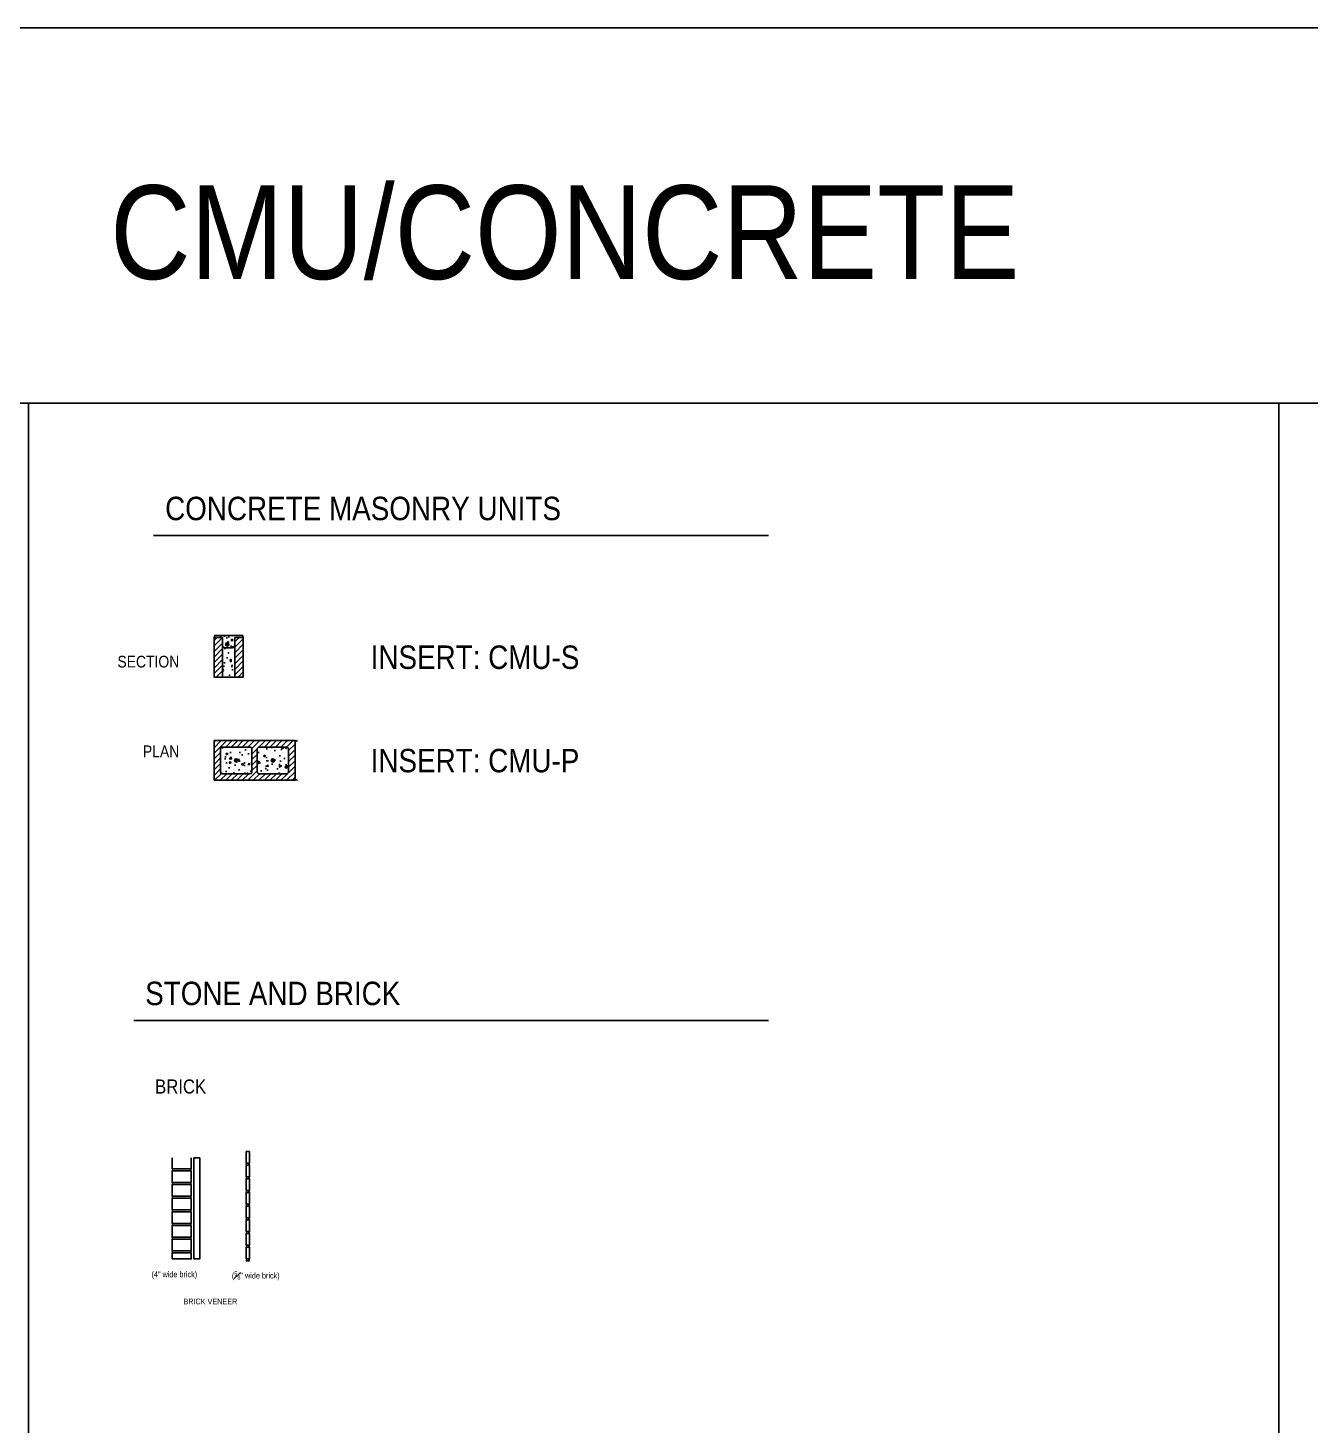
# Model space of a CAD drawing. Header units: inches. Extents: x -2661 to 42767, y -1222 to 9099.
# Drawn here: x 1984.9 to 2231, y 1816.2 to 2084.4 of the extents above; entities that cross this region are included whole.
import ezdxf

# ---------------------------------------------------------------- set-up
doc = ezdxf.new("R2010")
doc.units = ezdxf.units.IN
doc.header["$LTSCALE"] = 12
doc.header["$MEASUREMENT"] = 0
doc.layers.get('0').update_dxf_attribs({"linetype": 'CONTINUOUS'})
doc.layers.add('DESIGNER COMMENTS', color=221, linetype='CONTINUOUS', plot=False)
doc.layers.add('NON-PLOT', color=253, linetype='CONTINUOUS', plot=False)
doc.layers.add('S-ANNO-NONPLOT', color=253, linetype='CONTINUOUS', plot=False, transparency=0.5)
for name, color, linetype in [('S-ANNO-NOTE', 4, 'CONTINUOUS'), ('S-ARCH', 1, 'CONTINUOUS'), ('S-CONC', 4, 'CONTINUOUS'), ('S-REBAR', 7, 'CONTINUOUS')]:
    doc.layers.add(name, color=color, linetype=linetype)
doc.styles.add('Arial', font='arial.ttf', dxfattribs={"width": 0.85})

# ---------------------------------------------------------------- blocks, each defined once
blk = doc.blocks.new('58REBAR')
at = {"layer": 'S-CONC', "linetype": 'ByBlock'}
h = blk.add_hatch(color=0, dxfattribs=at)
h.dxf.hatch_style = 1
edge = h.paths.add_edge_path()
edge.add_arc((0, 0), 0.312, 0, 360)
at = {"layer": 'S-CONC', "color": 0, "linetype": 'ByBlock'}
blk.add_circle((0, 0), 0.312, dxfattribs=at)
blk = doc.blocks.new('*U69')
at = {"layer": 'S-CONC'}
h = blk.add_hatch(dxfattribs=at)
h.set_pattern_fill('AR-CONC', color=2, scale=0.5, angle=15, style=0)
h.paths.add_polyline_path([(1.62, 0), (4, 0), (4, 7.63), (5.62, 7.63, -0.656548), (5.62, 8), (0, 8, -0.656548), (0, 7.63), (1.62, 7.63)])
h = blk.add_hatch(dxfattribs=at)
h.set_pattern_fill('ANSI31', color=2, scale=6, style=0)
h.set_pattern_definition([(45, (-2.375, 0), (-0.53033, 0.53033), [])])
h.paths.add_polyline_path([(0, 7.63), (0, 0), (1.62, 0), (1.62, 7.63)])
h.paths.add_polyline_path([(4, 0), (5.62, 0), (5.62, 7.63), (4, 7.63)])
at = {"layer": 'NON-PLOT'}
blk.add_line((5.62, 8), (0, 8), dxfattribs=at)
at = {"layer": 'S-CONC', "color": 3}
blk.add_line((1.62, 0), (4, 0), dxfattribs=at)
at = {"layer": 'S-CONC'}
for points in [[(1.62, 0), (1.62, 7.63), (0, 7.63), (0, 0), (1.62, 0)], [(4, 0), (5.62, 0), (5.62, 7.63), (4, 7.63), (4, 0)]]:
    blk.add_lwpolyline(points, close=True, dxfattribs=at)
at = {"layer": 'S-CONC', "color": 3}
blk.add_lwpolyline([(1.62, 7.63), (1.62, 6.13, 0.414214), (2.12, 5.62), (3.5, 5.62, 0.414214), (4, 6.13), (4, 7.63)], format="xyb", dxfattribs=at)
at = {"layer": 'S-CONC', "color": 2}
for centre, start, end in [((-0.08, 7.81), 293.4264, 66.5736), ((5.71, 7.81), 113.4264, 246.5736)]:
    blk.add_arc(centre, 0.204, start, end, dxfattribs=at)
at = {"layer": 'S-REBAR', "color": 0, "linetype": 'ByBlock'}
blk.add_blockref('58REBAR', (2.55, 6.27), dxfattribs=at)
blk = doc.blocks.new('*U68')
at = {"layer": 'S-CONC'}
h = blk.add_hatch(dxfattribs=at)
h.set_pattern_fill('ANSI31', color=2, scale=6, style=0)
h.set_pattern_definition([(45, (0, -7.625), (-0.53033, 0.53033), [])])
h.paths.add_polyline_path([(0, -7.62), (15.56, -7.62), (15.56, 0), (0, 0)])
h.paths.add_polyline_path([(14.31, -1.25), (14.31, -6.37), (8.28, -6.37), (8.28, -1.25)], flags=16)
h.paths.add_polyline_path([(7.28, -6.37), (1.25, -6.37), (1.25, -1.25), (7.28, -1.25)], flags=16)
h = blk.add_hatch(dxfattribs=at)
h.set_pattern_fill('AR-CONC', color=2, scale=0.5, style=0)
h.set_pattern_definition([(50, (-2716.926, -1719.6952), (3.586301, -0.3137607), [0.375, -4.125]), (355, (-2716.926, -1719.6952), (-0.6937567, 3.7609607), [0.3, -3.3]), (100.4514, (-2716.6273, -1719.7213), (2.892547, 3.4471977), [0.318701, -3.5057106]), (46.1842, (-2716.926, -1718.695), (5.336205, -0.827595), [0.5625, -6.1875]), (96.6356, (-2716.4814, -1718.764), (4.6733135, 4.870589), [0.478051, -5.258565]), (351.1842, (-2716.926, -1718.695), (4.67331, 4.870593), [0.45, -4.95]), (21, (-2716.426, -1718.9452), (2.9845353, -2.0130945), [0.375, -4.125]), (326, (-2716.426, -1718.9452), (1.2165767, 3.6257502), [0.3, -3.3]), (71.4514, (-2716.1774, -1719.113), (4.201113, 1.6126525), [0.318701, -3.5057106]), (37.5, (-2716.9261, -1719.6952), (0.0607993, 1.66446927), [0, -3.26, 0, -3.35, 0, -3.3125]), (7.5, (-2716.9261, -1719.6952), (1.3153477, 1.9720586), [0, -1.91, 0, -3.185, 0, -1.2625]), (327.5, (-2718.0411, -1719.6952), (2.6691122, -0.11277436), [0, -1.25, 0, -3.9, 0, -5.175]), (317.5, (-2718.5411, -1719.6952), (2.9159308, 0.5005249), [0, -1.625, 0, -2.59, 0, -3.675])])
h.paths.add_polyline_path([(7.28, -6.37), (1.25, -6.37), (1.25, -1.25), (7.28, -1.25)])
h.paths.add_polyline_path([(14.31, -1.25), (14.31, -6.37), (8.28, -6.37), (8.28, -1.25)])
blk.add_lwpolyline([(0, -7.62), (15.56, -7.62), (15.56, 0), (0, 0)], close=True, dxfattribs=at)
for points in [[(1.62, -6.37), (6.91, -6.37, 0.414214), (7.28, -6), (7.28, -1.63, 0.414214), (6.91, -1.25), (1.62, -1.25, 0.414214), (1.25, -1.63), (1.25, -6, 0.414214), (1.62, -6.37)], [(13.94, -6.37), (8.66, -6.37, -0.414214), (8.28, -6), (8.28, -1.63, -0.414214), (8.66, -1.25), (13.94, -1.25, -0.414214), (14.31, -1.63), (14.31, -6, -0.414214), (13.94, -6.37)]]:
    blk.add_lwpolyline(points, format="xyb", dxfattribs=at)
at = {"layer": 'S-CONC', "color": 2}
for centre, start, end in [((15.78, 0.2), 222.7291, 317.2709), ((15.78, -7.83), 42.7291, 137.2709)]:
    blk.add_arc(centre, 0.298, start, end, dxfattribs=at)
at = {"layer": 'S-REBAR'}
for p in [(4.27, -3.81), (11.3, -3.81)]:
    blk.add_blockref('58REBAR', p, dxfattribs=at)
blk = doc.blocks.new('*U2232')
for points in [[(-0.31, 1.31), (0.31, 1.31)], [(0.31, 0.94), (-0.31, 0.94)], [(0.31, -1.31), (-0.31, -1.31)]]:
    blk.add_lwpolyline(points)
for points in [[(-0.31, -1.31), (-0.31, 0.94, 0.451416), (-0.31, 1.31)], [(0.31, -1.31), (0.31, 0.94, -0.451416), (0.31, 1.31)]]:
    blk.add_lwpolyline(points, format="xyb")
blk = doc.blocks.new('*U2233')
at = {"layer": 'S-ARCH', "color": 0, "linetype": 'ByBlock', "lineweight": -2, "transparency": 16777216}
for p in [(0, 18.375), (0, 15.75), (0, 13.125), (0, 10.5), (0, 7.875), (0, 5.25), (0, 2.625), (0, 0)]:
    blk.add_blockref('*U2232', p, dxfattribs=at)
blk = doc.blocks.new('A$C26184f70')
at = {"layer": 'S-ANNO-NOTE', "color": 6}
blk.add_line((20.181, -22.13797), (142.06068, -22.13797), dxfattribs=at)
at = {"layer": 'S-ARCH'}
for p, q in [((27.58853, -48.51092), (27.58853, -50.59604)), ((27.58853, -50.59604), (31.21353, -50.59604)), ((31.21353, -50.59604), (31.21353, -48.51092)), ((27.58853, -50.97104), (27.58853, -53.22104)), ((31.21353, -50.97104), (27.58853, -50.97104)), ((27.58853, -53.22104), (31.21353, -53.22104)), ((27.58853, -53.59604), (27.58853, -55.84604)), ((31.21353, -53.59604), (27.58853, -53.59604)), ((31.21353, -53.22104), (31.21353, -50.97104)), ((31.21353, -55.84604), (31.21353, -53.59604)), ((27.58853, -55.84604), (31.21353, -55.84604)), ((27.58853, -56.22104), (27.58853, -58.47104)), ((31.21353, -56.22104), (27.58853, -56.22104)), ((31.21353, -58.47104), (31.21353, -56.22104)), ((27.58853, -58.47104), (31.21353, -58.47104)), ((27.58853, -58.84604), (27.58853, -61.09604)), ((31.21353, -58.84604), (27.58853, -58.84604)), ((31.21353, -61.09604), (31.21353, -58.84604)), ((27.58853, -61.09604), (31.21353, -61.09604)), ((27.58853, -61.47104), (27.58853, -63.72104)), ((31.21353, -61.47104), (27.58853, -61.47104)), ((31.21353, -63.72104), (31.21353, -61.47104)), ((27.58853, -63.72104), (31.21353, -63.72104)), ((27.58853, -64.09604), (27.58853, -66.34604)), ((31.21353, -64.09604), (27.58853, -64.09604)), ((31.21353, -66.34604), (31.21353, -64.09604)), ((27.58853, -66.34604), (31.21353, -66.34604))]:
    blk.add_line(p, q, dxfattribs=at)
for points in [[(31.73296, -48.51092), (32.85416, -48.51092), (32.85416, -67.88578), (31.73296, -67.88578)], [(27.58853, -66.72104), (31.21353, -66.72104), (31.21353, -67.88578), (27.58853, -67.88578)]]:
    blk.add_lwpolyline(points, close=True, dxfattribs=at)
for centre, start, end in [((27.42318, -50.78354), 311.4096221, 48.5903779), ((31.37889, -50.78354), 131.4096221, 228.5903779), ((27.42318, -53.40854), 311.4096221, 48.5903779), ((31.37889, -53.40854), 131.4096221, 228.5903779), ((27.42318, -56.03354), 311.4096221, 48.5903779), ((31.37889, -56.03354), 131.4096221, 228.5903779), ((27.42318, -58.65854), 311.4096221, 48.5903779), ((31.37889, -58.65854), 131.4096221, 228.5903779), ((27.42318, -61.28354), 311.4096221, 48.5903779), ((31.37889, -61.28354), 131.4096221, 228.5903779), ((27.42318, -63.90854), 311.4096221, 48.5903779), ((31.37889, -63.90854), 131.4096221, 228.5903779), ((27.42318, -66.53354), 311.4096221, 48.5903779), ((31.37889, -66.53354), 131.4096221, 228.5903779)]:
    blk.add_arc(centre, 0.25, start, end, dxfattribs=at)
at = {"layer": 'S-ARCH', "rotation": 180}
blk.add_blockref('*U2233', (42.09958, -48.55834), dxfattribs=at)
at = {"layer": 'DESIGNER COMMENTS', "char_height": 1.125, "width": 12.8167421, "attachment_point": 1, "style": 'Arial'}
for s, insert in [('\\pxi-3,l3,t3;(4" wide brick)', (23.59579, -70.28938)), ('\\A1;\\pxi-3,l3,t3;({\\H0.7x;\\S5#8;}" wide brick)', (39.01443, -70.28938)), ('\\pxi-3,l3,t3;BRICK VENEER', (29.71919, -75.49431))]:
    blk.add_mtext(s, dxfattribs=dict(at, insert=insert))
at = {"layer": 'S-ANNO-NOTE', "insert": (22.38345, -14.66822), "char_height": 4.5, "width": 82.5524406, "attachment_point": 1, "style": 'Arial'}
blk.add_mtext('\\A1;STONE AND BRICK', dxfattribs=at)
at = {"layer": 'S-ANNO-NOTE', "color": 191, "insert": (29.18087, -34.80945), "char_height": 3.375, "width": 19.3465899, "attachment_point": 5, "style": 'Arial'}
blk.add_mtext('\\A1;{\\H0.8x;BRICK}', dxfattribs=at)

msp = doc.modelspace()

# ---------------------------------------------------------------- linework, layer by layer
at = {"layer": 'S-ANNO-NONPLOT'}
for p, q in [((1985.0403, 2012.36325), (1985.0403, 940.00328)), ((2225.0403, 2012.36325), (2225.0403, 940.00328))]:
    msp.add_line(p, q, dxfattribs=at)
for points in [[(1230.57281, 2012.36325), (2465.0403, 2012.36325), (2465.0403, 2084.36325), (1230.57281, 2084.36325)], [(1505.0403, 2012.36325), (2465.0403, 2012.36325), (2465.0403, 940.00328), (1505.0403, 940.00328)]]:
    msp.add_lwpolyline(points, close=True, dxfattribs=at)
at = {"layer": 'S-ANNO-NOTE', "color": 6}
msp.add_line((2009.0403, 1986.90471), (2127.10097, 1986.90471), dxfattribs=at)

# ---------------------------------------------------------------- block references
msp.add_blockref('A$C26184f70', (1985.0403, 1915.95677))
at = {"layer": 'S-CONC'}
for name, p in [('*U69', (2020.62953, 1959.7515)), ('*U68', (2020.62953, 1947.56279))]:
    msp.add_blockref(name, p, dxfattribs=at)

# ---------------------------------------------------------------- texts
at = {"layer": 'S-ANNO-NOTE', "attachment_point": 1, "style": 'Arial'}
for s, insert, char_height, width in [('\\A1;{\\C2; CMU/CONCRETE}', (1994.76134, 2054.1545), 18, 236.8018045), ('\\A1;CONCRETE MASONRY UNITS', (2011.24274, 1994.37446), 4.5, 82.5524406), ('\\A1;INSERT: CMU-S', (2050.69723, 1965.82367), 4.5, 82.5524406), ('\\A1;INSERT: CMU-P', (2050.69723, 1945.97916), 4.5, 82.5524406)]:
    msp.add_mtext(s, dxfattribs=dict(at, insert=insert, char_height=char_height, width=width))
at = {"layer": 'S-ANNO-NOTE', "color": 191, "char_height": 2.25, "width": 47.2606623, "attachment_point": 3, "style": 'Arial'}
for s, insert in [('\\A1;SECTION', (2013.96185, 1963.84806)), ('\\A1;PLAN', (2013.96185, 1946.63021))]:
    msp.add_mtext(s, dxfattribs=dict(at, insert=insert))

doc.saveas('drawing.dxf')
